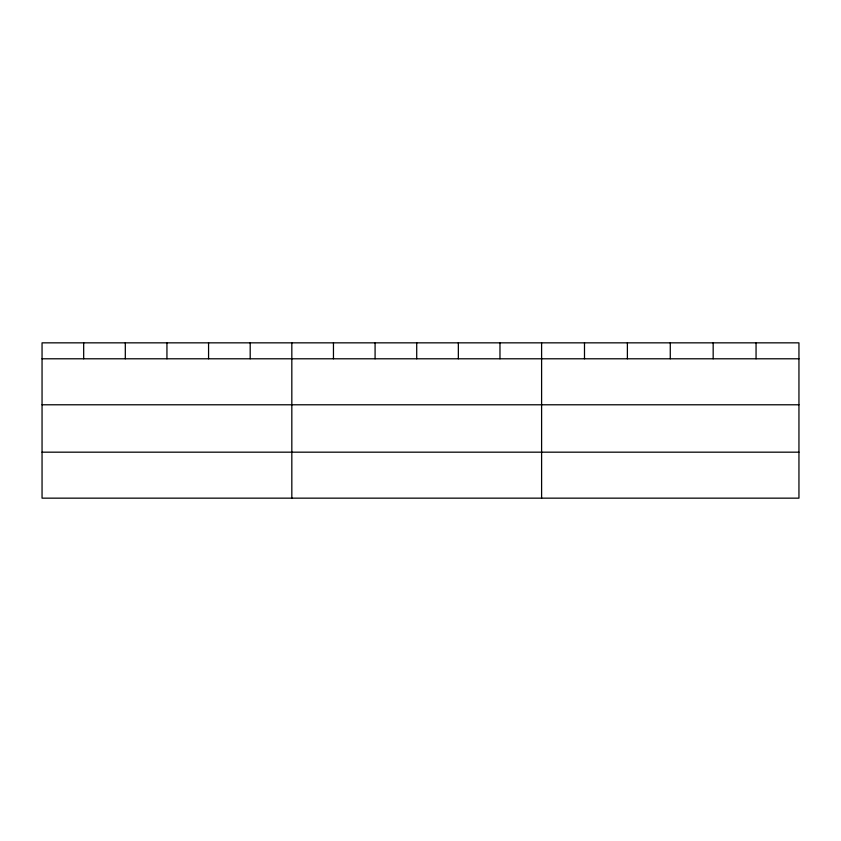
<?xml version="1.0" encoding="UTF-8"?>
<svg xmlns="http://www.w3.org/2000/svg" width="841" height="841" viewBox="0 0 841 841"><rect width="100%" height="100%" fill="white"/><g stroke="black" fill="none" stroke-linecap="round" stroke-linejoin="round"><path stroke-width="1.26" d="M798.95 358.792L798.95 498.156L42.05 498.156L42.05 342.844L798.95 342.844L798.95 358.792L42.05 358.792M42.05 404.784L798.95 404.784M42.05 452.174L798.95 452.174M756.059 342.844L756.059 358.792M713.168 342.844L713.168 358.792M670.277 342.844L670.277 358.792M627.386 342.844L627.386 358.792M584.495 342.844L584.495 358.792M541.604 342.844L541.604 498.156M499.975 342.844L499.975 358.792M458.345 342.844L458.345 358.792M416.715 342.844L416.715 358.792M375.086 342.844L375.086 358.792M333.457 342.844L333.457 358.792M291.827 342.844L291.827 498.156M250.197 342.844L250.197 358.792M208.568 342.844L208.568 358.792M166.939 342.844L166.939 358.792M125.309 342.844L125.309 358.792M83.679 342.844L83.679 358.792"/></g></svg>
